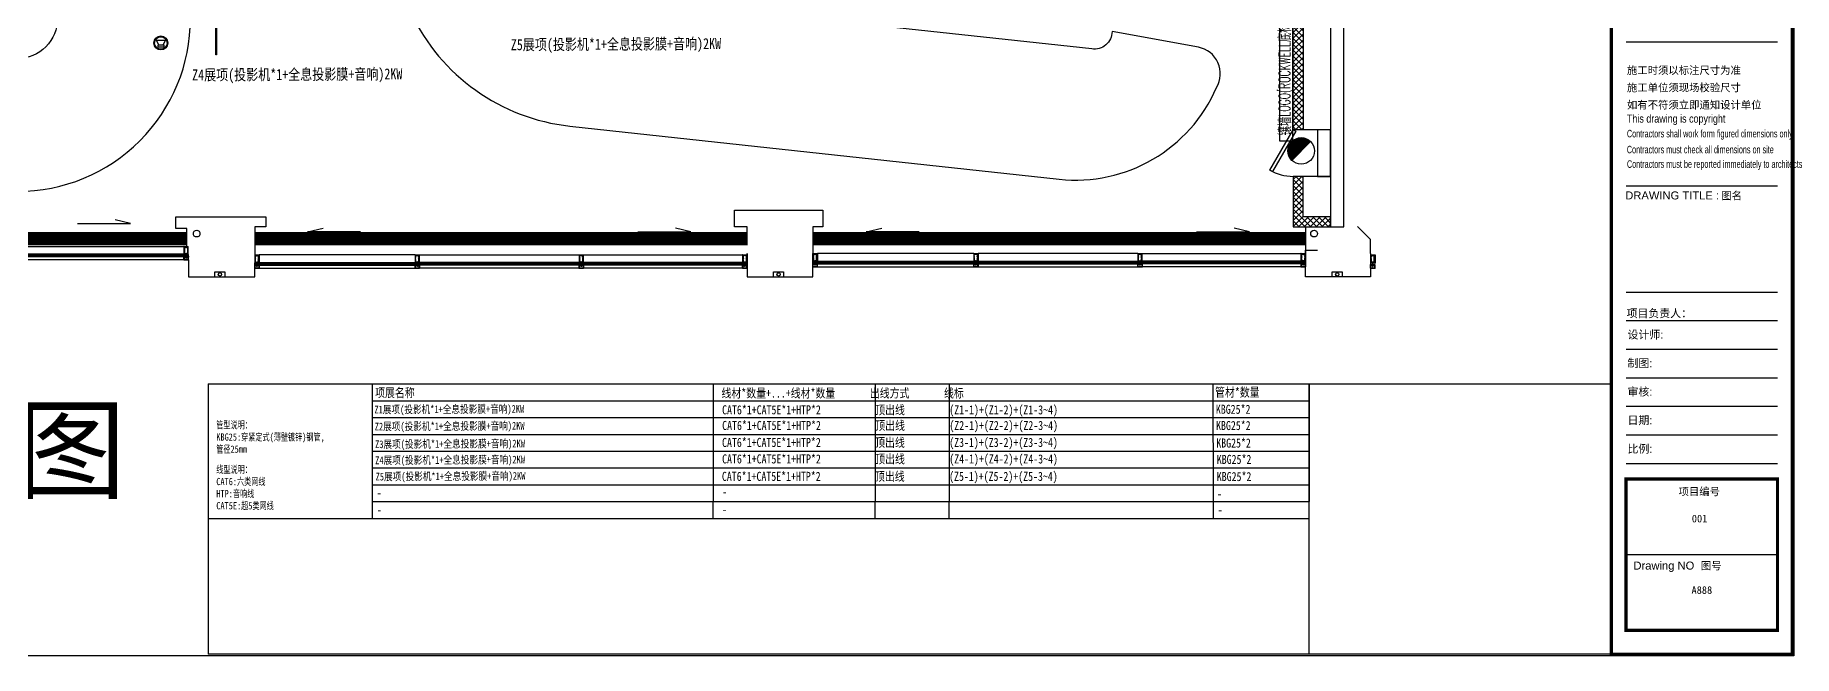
# Model space of a CAD drawing. Header units: millimetres. Extents: x 89805 to 1757503, y 48266 to 267832.
# Drawn here: x 874048 to 900490, y 117345 to 126673 of the extents above; entities that cross this region are included whole.
import ezdxf

# ---------------------------------------------------------------- set-up
doc = ezdxf.new("R2010")
doc.units = ezdxf.units.MM
doc.header["$LTSCALE"] = 1000
doc.linetypes.add('CONTINOUS', pattern=[0])
doc.linetypes.add('HIDDEN', pattern=[9.525, 6.35, -3.175])
for name, color, linetype in [('BZ', 1, 'Continuous'), ('G-新建隔墙', 4, 'Continuous'), ('G-装饰造型轮廓线', 3, 'Continuous'), ('GASK', 243, 'Continuous'), ('GLASS', 230, 'Continuous'), ('HATCH-OTHER', 161, 'Continuous'), ('PJ', 4, 'Continuous'), ('PUB_DIM', 3, 'Continuous'), ('PUB_TEXT', 7, 'Continuous'), ('SEAL', 95, 'Continuous'), ('SHEET', 2, 'Continuous'), ('TC', 4, 'Continuous'), ('WALL', 111, 'Continuous'), ('WALL-WIDE', 6, 'Continuous'), ('WINDOW', 2, 'Continuous'), ('WP_F_E', 6, 'Continuous'), ('WZ', 3, 'Continuous'), ('XC', 3, 'Continuous'), ('XX', 6, 'HIDDEN'), ('会议', 1, 'Continuous'), ('图框', 7, 'Continuous'), ('外挂石材', 31, 'Continuous'), ('多媒体弱电', 5, 'Continuous'), ('标注线', 8, 'Continuous'), ('雨水管', 3, 'Continuous')]:
    doc.layers.add(name, color=color, linetype=linetype)
doc.styles.add('_TCH_DIM', font='simplex_.ttf', dxfattribs={"bigfont": 'GBCBIG'})
doc.styles.add('HZ', font='bzxw.shx', dxfattribs={"width": 0.8, "bigfont": 'bzhz.shx'})
doc.styles.get("Standard").update_dxf_attribs({"font": 'txt', "bigfont": 'gbcbig.shx'})
doc.styles.add('WMF-Arial0', font='arial.ttf')
doc.styles.add('WMF-黑体0', font='simhei.ttf')
doc.styles.add('黑体', font='simhei.ttf', dxfattribs={"width": 0.7})
doc.linetypes.add('BATTING', pattern='A,0.0001,-0.1,[134,ltypeshp.shx,S=0.1,R=0,X=-0.1,Y=0],-0.2,[134,ltypeshp.shx,S=0.1,R=180,X=0.1,Y=0],-0.1', length=0.4001)
pattern_1 = [(45, (-555063.2, -151046.9), (-44.1941738, 44.1941738), []), (135, (-555063.2, -151046.9), (-44.1941738, -44.1941738), [])]

# ---------------------------------------------------------------- blocks, each defined once
blk = doc.blocks.new('dfghh')
at = {"layer": 'SHEET'}
for p, q in [((-36.41, 102.61), (-3.21, 102.61)), ((-36.41, 79.35), (-3.21, 79.35)), ((-36.41, 79.35), (-3.21, 79.35)), ((-36.41, 73.09), (-3.21, 73.09)), ((-36.41, 66.84), (-3.21, 66.84)), ((-36.41, 60.58), (-3.21, 60.58)), ((-36.41, 54.32), (-3.21, 54.32)), ((-36.41, 48.07), (-3.21, 48.07)), ((-36.41, 41.81), (-3.21, 41.81)), ((-36.41, 21.81), (-3.21, 21.81))]:
    blk.add_line(p, q, dxfattribs=at)
at = {"layer": 'SHEET', "const_width": 0.708}
blk.add_lwpolyline([(-3.21, 5.21), (-36.41, 5.21), (-36.41, 38.41), (-3.21, 38.41)], close=True, dxfattribs=at)
at = {"layer": 'WALL-WIDE', "color": 2, "ltscale": 150}
blk.add_line((-3.21, 134.06), (-36.41, 134.06), dxfattribs=at)
at = {"layer": 'WALL-WIDE', "color": 4}
blk.add_lwpolyline([(-579.5, 402.72), (0.35, 402.72), (0.35, -0.35), (-579.5, -0.35)], close=True, dxfattribs=at)
at = {"layer": '图框', "const_width": 0.708}
blk.add_lwpolyline([(0, 0), (-39.62, 0), (-39.62, 402.36), (0, 402.36)], close=True, dxfattribs=at)
at = {"color": 2, "lineweight": 0}
for s, height, style, p in [('施工时须以标注尺寸为准', 1.6644, 'WMF-黑体0', (-36.21, 127.09)), ('施工单位须现场校验尺寸', 1.6644, 'WMF-黑体0', (-36.21, 123.3)), ('如有不符须立即通知设计单位', 1.6644, 'WMF-黑体0', (-36.21, 119.51)), ('DRAWING TITLE :', 1.7535, 'WMF-Arial0', (-36.58, 99.63)), ('图名', 1.664, 'WMF-黑体0', (-15.53, 99.63)), ('项目负责人：', 1.754, 'WMF-Arial0', (-36.3, 73.8)), ('设计师:', 1.754, 'WMF-Arial0', (-36.09, 69.13)), ('制图:', 1.754, 'WMF-Arial0', (-36.09, 62.88)), ('审核:', 1.754, 'WMF-Arial0', (-36.09, 56.62)), ('日期:', 1.754, 'WMF-Arial0', (-36.09, 50.37)), ('比例:', 1.754, 'WMF-Arial0', (-36.09, 44.11)), ('项目编号', 1.664, 'WMF-黑体0', (-24.9, 34.8)), ('001', 1.664, 'WMF-黑体0', (-21.99, 28.88)), ('Drawing NO    ', 1.7535, 'WMF-Arial0', (-34.79, 18.54)), ('图号', 1.664, 'WMF-黑体0', (-20.01, 18.54)), ('A888', 1.664, 'WMF-黑体0', (-22.06, 13.23))]:
    blk.add_text(s, height=height, dxfattribs=dict(at, style=style)).set_placement(p)
at = {"color": 1, "lineweight": 0, "style": 'WMF-Arial0', "width": 0.8}
blk.add_text('This drawing is copyright', height=1.7535, dxfattribs=at).set_placement((-36.21, 116.46))
at = {"color": 2, "lineweight": 0, "style": 'WMF-Arial0', "width": 0.6}
for s, p in [('Contractors shall work form figured dimensions only', (-36.21, 113.22)), ('Contractors must check all dimensions on site', (-36.23, 109.74)), ('Contractors must be reported immediately to architects', (-36.21, 106.55))]:
    blk.add_text(s, height=1.6502, dxfattribs=at).set_placement(p)
blk = doc.blocks.new('$QC001_1')
blk.add_line((-134, 584), (149, 302))
at = {"const_width": 200}
blk.add_lwpolyline([(78, 372, 1), (-64, 514, -2.871181)], format="xyb", dxfattribs=at)
blk.add_lwpolyline([(325, 0), (325, 200), (-375, 200), (-375, 0)], close=True)
blk.add_circle((7, 443), 200)
at = {"style": 'HZ', "flags": 1}
for tag in ['UNIT', 'WHAT', 'SPEC']:
    blk.add_attdef(tag, (0, 0), '', height=0.001, dxfattribs=at)
blk = doc.blocks.new('xjt')
at = {"layer": 'TC'}
h = blk.add_hatch(dxfattribs=at)
h.set_pattern_fill('ANSI37', color=256, scale=0.3, angle=90, style=0)
h.set_pattern_definition([(135, (-101501.351, 55215.8413), (0.67351921, 0.67351921), []), (45, (-101501.351, 55215.8413), (0.67351921, -0.67351921), [])])
edge = h.paths.add_edge_path(flags=16)
edge.add_arc((-101514, 45460), 1.08, 90, 270)
edge.add_line((-101514, 45459), (-101513, 45459))
edge.add_arc((-101513, 45460), 1.08, 270, 450)
edge.add_line((-101513, 45461), (-101514, 45461))
edge = h.paths.add_edge_path(flags=16)
edge.add_arc((-101511, 45462), 0.541, 90, 180, ccw=False)
edge.add_line((-101511, 45462), (-101510, 45462))
edge.add_arc((-101510, 45462), 0.541, 0, 90, ccw=False)
edge.add_line((-101509, 45462), (-101509, 45459))
edge.add_arc((-101510, 45459), 0.541, -90, 0, ccw=False)
edge.add_line((-101510, 45458), (-101511, 45458))
edge.add_arc((-101511, 45459), 0.541, -180, -90, ccw=False)
edge.add_line((-101512, 45459), (-101512, 45462))
edge = h.paths.add_edge_path()
edge.add_arc((-101507, 45455), 0.324, -112.667, 25.355, ccw=False)
edge.add_line((-101507, 45455), (-101509, 45456))
edge.add_arc((-101509, 45455), 1.12, 57.947, 89.8457)
edge.add_line((-101509, 45456), (-101513, 45456))
edge.add_line((-101513, 45456), (-101513, 45458))
edge.add_arc((-101513, 45458), 0.216, -0.0114, 90.0246)
edge.add_line((-101513, 45458), (-101514, 45458))
edge.add_arc((-101514, 45458), 0.216, 89.9994, 180.0015)
edge.add_line((-101514, 45458), (-101514, 45457))
edge.add_arc((-101514, 45457), 0.176, -153.432, 74.1225, ccw=False)
edge.add_line((-101514, 45457), (-101516, 45459))
edge.add_arc((-101514, 45460), 2.16, 139.1688, 220.8359, ccw=False)
edge.add_line((-101516, 45461), (-101514, 45463))
edge.add_arc((-101514, 45463), 0.176, -74.0901, 153.447, ccw=False)
edge.add_line((-101514, 45463), (-101514, 45462))
edge.add_arc((-101514, 45462), 0.216, 179.9901, 270.024)
edge.add_line((-101514, 45462), (-101513, 45462))
edge.add_arc((-101513, 45462), 0.216, 269.9994, 360.0015)
edge.add_line((-101513, 45462), (-101513, 45465))
edge.add_line((-101513, 45465), (-101510, 45465))
edge.add_arc((-101510, 45467), 2.72, -87.266, -57.1439)
edge.add_line((-101509, 45465), (-101507, 45466))
edge.add_arc((-101507, 45466), 0.378, -35, 137, ccw=False)
edge.add_line((-101507, 45465), (-101507, 45464))
edge.add_arc((-101505, 45460), 5.22, 123.2426, 134.4629)
edge.add_line((-101508, 45464), (-101508, 45463))
edge.add_arc((-101507, 45465), 3.06, 243.9365, 266.7208)
edge.add_line((-101507, 45462), (-101507, 45462))
edge.add_arc((-101507, 45462), 0.324, -58.4296, 71.0549, ccw=False)
edge.add_line((-101507, 45462), (-101508, 45461))
edge.add_arc((-101508, 45461), 0.324, 121.5701, 238.4294)
edge.add_line((-101508, 45461), (-101507, 45460))
edge.add_arc((-101507, 45460), 0.324, -58.4294, 58.4298, ccw=False)
edge.add_line((-101507, 45460), (-101508, 45459))
edge.add_arc((-101508, 45459), 0.324, 121.5703, 238.4294)
edge.add_line((-101508, 45459), (-101507, 45458))
edge.add_arc((-101507, 45458), 0.324, -58.4294, 58.4298, ccw=False)
edge.add_line((-101507, 45458), (-101508, 45457))
edge.add_arc((-101508, 45457), 0.324, 121.5656, 201.6411)
edge.add_line((-101508, 45457), (-101507, 45455))
at = {"layer": 'GASK'}
for points in [[(-101507, 45455, -0.687422), (-101507, 45455), (-101509, 45456, 0.14009), (-101509, 45456), (-101513, 45456), (-101513, 45458, 0.414398), (-101513, 45458), (-101514, 45458, 0.414224), (-101514, 45458), (-101514, 45457, -1.533331), (-101515, 45457), (-101516, 45459, -0.37223), (-101516, 45461), (-101515, 45463, -1.533076), (-101514, 45463), (-101514, 45462, 0.414387), (-101514, 45462), (-101513, 45462, 0.414224), (-101513, 45462), (-101513, 45465), (-101510, 45465, 0.132195), (-101509, 45465), (-101507, 45466, -0.932515), (-101507, 45465), (-101507, 45464, 0.048997), (-101508, 45464), (-101508, 45463, 0.099744), (-101507, 45462), (-101507, 45462, -0.633913), (-101507, 45462), (-101508, 45461, 0.559221), (-101508, 45461), (-101507, 45460, -0.55922), (-101507, 45460), (-101508, 45459, 0.55922), (-101508, 45459), (-101507, 45458, -0.55922), (-101507, 45458), (-101508, 45457, 0.364343), (-101508, 45457)], [(-101514, 45461, 1), (-101514, 45459), (-101513, 45459, 1), (-101513, 45461)], [(-101512, 45462, -0.414214), (-101511, 45462), (-101510, 45462, -0.414214), (-101509, 45462), (-101509, 45459, -0.414214), (-101510, 45458), (-101511, 45458, -0.414214), (-101512, 45459)]]:
    blk.add_lwpolyline(points, format="xyb", close=True, dxfattribs=at)
blk = doc.blocks.new('ewgfg')
at = {"layer": 'SEAL'}
h = blk.add_hatch(dxfattribs=at)
h.set_pattern_fill('ANSI31', color=256, scale=0.4, style=0)
h.set_pattern_definition([(45, (-4249.88207, 19747.53816), (-0.35355339, 0.35355339), [])])
edge = h.paths.add_edge_path()
edge.add_arc((1977, 2078), 7.76, 344.1575, 391.9326)
edge.add_line((1983, 2082), (1986, 2082))
edge.add_arc((1986, 2081), 0.378, 151.3361, 227)
edge.add_line((1986, 2081), (1987, 2080))
edge.add_arc((1985, 2079), 2.72, 2.734, 32.8561, ccw=False)
edge.add_line((1987, 2079), (1987, 2076))
edge.add_line((1987, 2076), (1986, 2076))
edge.add_arc((1986, 2075), 0.5, 90, 200)
edge.add_line((1985, 2075), (1985, 2075))
edge.add_line((1985, 2075), (1985, 2075))
edge.add_line((1985, 2075), (1985, 2075))
edge.add_arc((1985, 2075), 0.5, 19.5621, 146.1659)
at = {"layer": 'TC'}
h = blk.add_hatch(dxfattribs=at)
h.set_pattern_fill('AR-SAND', color=256, scale=0.4, style=0)
h.set_pattern_definition([(37.5, (1983.476, 2074.86), (-0.64, 19.577), [0, -15.443, 0, -17.272, 0, -16.51]), (7.5, (1983.476, 2074.86), (17.98, 28.673), [0, -8.331, 0, -13.919, 0, -5.334]), (327.5, (1970.979, 2074.86), (31.64, 0.057), [0, -5.08, 0, -18.288, 0, -23.876]), (317.5, (1970.98, 2074.86), (30.542, 8.917), [0, -2.54, 0, -11.989, 0, -13.716])])
h.paths.add_polyline_path([(1983, 2082), (1989, 2082), (1989, 2075), (1983, 2075)])
at = {"layer": 'SEAL'}
blk.add_arc((1977, 2078), 7.76, 342.0085, 31.9326, dxfattribs=at)
at = {"layer": '标注线', "rotation": 90}
blk.add_blockref('xjt', (47452, 103589), dxfattribs=at)
blk = doc.blocks.new('M8T')
at = {"layer": 'PJ'}
blk.add_line((0, -5), (0, 0), dxfattribs=at)
blk.add_lwpolyline([(-5, 0), (-5, 0), (5, 0), (5, 0)], dxfattribs=at)
blk.add_lwpolyline([(-7, 0), (7, 0), (7, -5), (6, -5), (-6, -5), (-7, -5)], close=True, dxfattribs=at)
blk.add_lwpolyline([(-7, -5, 0.154701), (0, -5, 1.166596), (0, -5, 0.154701), (7, -5)], format="xyb", dxfattribs=at)
blk = doc.blocks.new('A$C0DF30340')
at = {"layer": 'GASK'}
h = blk.add_hatch(dxfattribs=at)
h.set_pattern_fill('ANSI37', color=256, scale=10, angle=-90, style=0)
h.set_pattern_definition([(315, (-6739.0329, 24457.4036), (0.883883476, 0.883883476), []), (45, (-6739.0329, 24457.4036), (-0.883883476, 0.883883476), [])])
h.paths.add_polyline_path([(9, -13), (9, -15), (-8, -15), (-8, -13)])
at = {"lineweight": 35}
for points in [[(30, -16, -0.339454), (30, -15), (31, -14), (32, -14), (32, -58), (-33, -58), (-33, -14), (-31, -14), (-30, -15, -0.339454), (-30, -16), (-31, -17), (-31, -21), (-28, -21), (-28, -22), (-31, -22), (-31, -56), (31, -56), (31, -22), (28, -22), (28, -21), (31, -21), (31, -17)], [(30, -17, 0.339454), (30, -16), (29, -16), (30, -14, 0.57735), (30, -13), (27, -13, 0.414214), (26, -14), (26, -14, 0.414214), (27, -15), (28, -15, -0.414214), (28, -15), (28, -16, -0.414214), (28, -17), (22, -17, -0.414214), (22, -16), (22, -15, -0.414214), (22, -15), (23, -15, 0.414214), (23, -14), (23, -14, 0.414214), (23, -13), (21, -13, 0.414214), (20, -14), (20, -17), (13, -17), (10, -15), (9, -13), (9, -13), (9, -15), (0, -15), (-8, -15), (-8, -13), (-9, -13), (-10, -15), (-13, -17), (-20, -17), (-20, -14, 0.414214), (-21, -13), (-23, -13, 0.414214), (-23, -14), (-23, -14, 0.414214), (-23, -15), (-22, -15, -0.414214), (-22, -15), (-22, -16, -0.414214), (-22, -17), (-28, -17, -0.414214), (-28, -16), (-28, -15, -0.414214), (-28, -15), (-27, -15, 0.414214), (-26, -14), (-26, -14, 0.414214), (-27, -13), (-30, -13, 0.57735), (-30, -14), (-29, -16), (-30, -16, 0.339454), (-30, -17), (-29, -20), (-28, -20), (-28, -19), (-8, -19), (-8, -18), (-1, -18, 0.198912), (0, -18), (0, -18, -0.414214), (0, -18), (0, -18, 0.198912), (1, -18), (9, -18), (9, -19), (28, -19), (28, -20), (29, -20)]]:
    blk.add_lwpolyline(points, format="xyb", close=True, dxfattribs=at)
at = {"layer": 'GASK'}
blk.add_lwpolyline([(9, -13), (9, -15), (-8, -15), (-8, -13)], close=True, dxfattribs=at)
at = {"layer": 'PJ'}
for p, q in [((-5, -20), (-6, -20)), ((-6, -20), (-6, -25)), ((-5, -25), (-6, -25)), ((5, -20), (-5, -20)), ((5, -25), (-5, -25)), ((-3, -13), (-3, -10)), ((-3, -20), (-3, -25)), ((-3, -30), (-3, -25)), ((-3, -29), (3, -29)), ((-2, -13), (-2, -10)), ((-1, -18), (0, -20)), ((0, -18), (1, -20)), ((2, -13), (2, -10)), ((2, -30), (2, -25)), ((3, -13), (3, -10)), ((3, -20), (3, -25)), ((5, -20), (6, -20)), ((5, -25), (6, -25)), ((6, -20), (6, -25))]:
    blk.add_line(p, q, dxfattribs=at)
at = {"layer": 'PJ', "color": 1}
blk.add_lwpolyline([(-7, -19), (-6, -18), (0, -18), (6, -18), (8, -20)], dxfattribs=at)
at = {"layer": 'PJ'}
blk.add_lwpolyline([(-5, -20), (5, -20), (5, -18), (-5, -18)], close=True, dxfattribs=at)
blk.add_lwpolyline([(3, -25), (3, -29), (2, -30), (-3, -30), (-3, -29), (-3, -25)], dxfattribs=at)
for centre, start, end in [((-6, -29), 72.412, 85.6435), ((-6, -15), 274.3565, 287.588), ((0, -29), 72.412, 107.588), ((0, -15), 252.412, 287.588), ((6, -29), 94.3565, 107.588), ((6, -15), 252.412, 265.6435)]:
    blk.add_arc(centre, 9.55, start, end, dxfattribs=at)
at = {"layer": 'PJ', "xscale": 0.75, "yscale": 0.75, "zscale": 0.75, "rotation": 180}
blk.add_blockref('M8T', (0, -10), dxfattribs=at)
at = {"layer": 'WZ'}
blk.add_blockref('ewgfg', (-2017, -2089), dxfattribs=at)
at = {"layer": 'WZ', "xscale": -1}
blk.add_blockref('ewgfg', (2017, -2089), dxfattribs=at)
blk = doc.blocks.new('136EM1283T+20')
at = {"lineweight": 15, "ltscale": 2}
h = blk.add_hatch(dxfattribs=at)
h.set_pattern_fill('ANSI37', color=1, scale=0.45, style=0)
h.set_pattern_definition([(45, (-7.1094, 124.7), (-1.01028, 1.01028), []), (135, (-7.1094, 124.7), (-1.01028, -1.01028), [])])
edge = h.paths.add_edge_path()
edge.add_line((-4, 135), (-4, 136))
edge.add_arc((-3, 136), 1.2, 150, 180, ccw=False)
edge.add_line((-4, 137), (-4, 138))
edge.add_line((-4, 138), (-3, 139))
edge.add_arc((-3, 139), 0.21, 330, 360)
edge.add_line((-3, 139), (-3, 139))
edge.add_arc((-3, 139), 0.4, 360, 450)
edge.add_line((-3, 139), (-7, 139))
edge.add_arc((-7, 139), 0.4, 90, 180)
edge.add_line((-7, 139), (-7, 139))
edge.add_arc((-7, 139), 0.21, 180, 210)
edge.add_line((-7, 139), (-7, 138))
edge.add_line((-7, 138), (-6, 137))
edge.add_arc((-7, 136), 1.2, 0, 30, ccw=False)
edge.add_line((-6, 136), (-6, 135))
edge.add_line((-6, 135), (-6, 128))
edge.add_arc((-7, 128), 1.2, 330, 360, ccw=False)
edge.add_line((-6, 127), (-7, 127))
edge.add_line((-7, 127), (-7, 126))
edge.add_arc((-7, 125), 0.21, 150, 180)
edge.add_line((-7, 125), (-7, 125))
edge.add_arc((-7, 125), 0.4, 180, 270)
edge.add_line((-7, 125), (-3, 125))
edge.add_arc((-3, 125), 0.4, 270, 360)
edge.add_line((-3, 125), (-3, 125))
edge.add_arc((-3, 125), 0.21, 0, 30)
edge.add_line((-3, 126), (-4, 127))
edge.add_line((-4, 127), (-4, 127))
edge.add_arc((-3, 128), 1.2, 180, 210, ccw=False)
edge.add_line((-4, 128), (-4, 135))
h = blk.add_hatch(dxfattribs=at)
h.set_pattern_fill('ANSI37', color=1, scale=0.45, style=0)
h.set_pattern_definition([(45, (2.9093, 124.7), (-1.01028, 1.01028), []), (135, (2.9093, 124.7), (-1.01028, -1.01028), [])])
edge = h.paths.add_edge_path()
edge.add_line((4, 135), (4, 136))
edge.add_arc((3, 136), 1.2, 360, 390)
edge.add_line((4, 137), (4, 138))
edge.add_line((4, 138), (3, 139))
edge.add_arc((3, 139), 0.21, 180, 210, ccw=False)
edge.add_line((3, 139), (3, 139))
edge.add_arc((3, 139), 0.4, 90, 180, ccw=False)
edge.add_line((3, 139), (7, 139))
edge.add_arc((7, 139), 0.4, 0, 90, ccw=False)
edge.add_line((7, 139), (7, 139))
edge.add_arc((7, 139), 0.21, -30, 0, ccw=False)
edge.add_line((7, 139), (6, 138))
edge.add_line((6, 138), (6, 137))
edge.add_arc((7, 136), 1.2, 150, 180)
edge.add_line((6, 136), (6, 135))
edge.add_line((6, 135), (6, 128))
edge.add_arc((7, 128), 1.2, 180, 210)
edge.add_line((6, 127), (6, 127))
edge.add_line((6, 127), (7, 126))
edge.add_arc((7, 125), 0.21, 0, 30, ccw=False)
edge.add_line((7, 125), (7, 125))
edge.add_arc((7, 125), 0.4, 270, 360, ccw=False)
edge.add_line((7, 125), (3, 125))
edge.add_arc((3, 125), 0.4, 180, 270, ccw=False)
edge.add_line((3, 125), (3, 125))
edge.add_arc((3, 125), 0.21, 150, 180, ccw=False)
edge.add_line((3, 126), (4, 127))
edge.add_line((4, 127), (4, 127))
edge.add_arc((3, 128), 1.2, 330, 360)
edge.add_line((4, 128), (4, 135))
at = {"color": 1, "lineweight": 15, "ltscale": 2}
for points in [[(-4, 135), (-4, 136, -0.131652), (-4, 137), (-4, 138), (-3, 139, 0.131652), (-3, 139), (-3, 139, 0.414214), (-3, 139), (-7, 139, 0.414214), (-7, 139), (-7, 139, 0.131652), (-7, 139), (-7, 138), (-6, 137, -0.131652), (-6, 136), (-6, 135), (-6, 128, -0.131652), (-6, 127), (-7, 127), (-7, 126, 0.131652), (-7, 125), (-7, 125, 0.414214), (-7, 125), (-3, 125, 0.414214), (-3, 125), (-3, 125, 0.131652), (-3, 126), (-4, 127), (-4, 127, -0.131652), (-4, 128)], [(4, 135), (4, 136, 0.131652), (4, 137), (4, 138), (3, 139, -0.131652), (3, 139), (3, 139, -0.414214), (3, 139), (7, 139, -0.414214), (7, 139), (7, 139, -0.131652), (7, 139), (6, 138), (6, 137, 0.131652), (6, 136), (6, 135), (6, 128, 0.131652), (6, 127), (6, 127), (7, 126, -0.131652), (7, 125), (7, 125, -0.414214), (7, 125), (3, 125, -0.414214), (3, 125), (3, 125, -0.131652), (3, 126), (4, 127), (4, 127, 0.131652), (4, 128)]]:
    blk.add_lwpolyline(points, format="xyb", close=True, dxfattribs=at)
at = {"layer": 'XC', "lineweight": 15}
for points in [[(30, 119), (29, 119, -0.414214), (29, 119, -0.414214), (30, 120), (32, 120, -0.414214), (32, 120), (32, 0), (-32, 0), (-32, 120, -0.414214), (-32, 120), (-30, 120, -0.414214), (-29, 119, -0.414214), (-29, 119), (-30, 119, 0.414214), (-30, 119), (-30, 116, 0.414213), (-30, 116), (-25, 116, 0.414214), (-24, 116), (-24, 119, 0.414214), (-25, 119), (-26, 119, -0.414214), (-26, 119, -0.413525), (-25, 120), (-20, 120, -0.414214), (-20, 120), (-20, 119, -0.414214), (-20, 118), (-22, 118, 0.414214), (-22, 118), (-22, 116, 0.414214), (-22, 116), (-9, 116, 0.414214), (-9, 116), (-9, 126, 0.414214), (-9, 126), (-9, 126), (-10, 128, -0.537319), (-10, 128), (-7, 128, -0.176327), (-7, 128), (-7, 128, -0.57735), (-7, 127), (-7, 127, 0.267949), (-7, 127), (-8, 125), (-8, 125, 0.598837), (-7, 125, -0.236068), (-7, 125), (-3, 125, 0.414214), (-3, 125), (-3, 125), (-4, 127, -0.585007), (-4, 127), (-2, 127, -0.261824), (-1, 127), (0, 125, 0.562186), (0, 125), (1, 127, -0.261824), (2, 127), (4, 127, -0.585007), (4, 127), (3, 125), (3, 125, 0.414214), (3, 125), (7, 125, -0.236068), (7, 125, 0.598837), (8, 125), (8, 125), (7, 127, 0.267949), (7, 127), (7, 127, -0.57735), (7, 128), (7, 128, -0.176327), (7, 128), (10, 128, -0.537319), (10, 128), (9, 126), (9, 126, 0.414214), (9, 126), (9, 116, 0.414214), (9, 116), (22, 116, 0.414214), (22, 116), (22, 118, 0.414214), (22, 118), (20, 118, -0.414214), (20, 119), (20, 120, -0.414214), (20, 120), (25, 120, -0.413525), (26, 119, -0.414214), (26, 119), (25, 119, 0.414214), (24, 119), (24, 116, 0.414214), (25, 116), (30, 116, 0.414213), (31, 116), (31, 119, 0.414214)], [(-29, 113), (-7, 113, 0.414214), (-7, 114), (-7, 122, -0.414214), (-6, 122), (6, 122, -0.414214), (6, 122), (6, 114, 0.414214), (7, 113), (29, 113, -0.414214), (30, 112), (30, 5, -0.414214), (29, 4), (-29, 4, -0.414214), (-30, 5), (-30, 112, -0.414214)]]:
    blk.add_lwpolyline(points, format="xyb", close=True, dxfattribs=at)
at = {"layer": 'XC', "lineweight": 15, "ltscale": 2}
blk.add_lwpolyline([(5, 152, -0.414214), (5, 152), (5, 147, -0.414214), (5, 146), (3, 146, 0.414214), (3, 146), (3, 143, -0.414214), (3, 142), (-3, 142, -0.414214), (-3, 143), (-3, 146, 0.414214), (-3, 146), (-5, 146, -0.414214), (-5, 147), (-5, 152, -0.414214), (-5, 152), (-3, 152, 0.414214), (-3, 153), (-3, 155, 0.414214), (-4, 156), (-9, 156, 0.414215), (-9, 155), (-9, 138, -0.414214), (-9, 138), (-9, 138), (-10, 136, 0.537319), (-10, 136), (-7, 136, 0.176327), (-7, 136), (-7, 137, 0.57735), (-7, 137), (-7, 137, -0.267949), (-7, 137), (-8, 139), (-8, 139, -0.598837), (-7, 140, 0.236068), (-7, 139), (-3, 139, -0.414214), (-3, 139), (-3, 139), (-4, 137, 0.585007), (-4, 137), (-2, 137, 0.261824), (-1, 137), (0, 139, -0.562186), (0, 139), (1, 137, 0.261824), (2, 137), (4, 137, 0.585007), (4, 137), (3, 139), (3, 139, -0.414214), (3, 139), (7, 139, 0.236068), (7, 140, -0.598837), (8, 139), (8, 139), (7, 137, -0.267949), (7, 137), (7, 137, 0.57735), (7, 137), (7, 136, 0.176327), (7, 136), (10, 136, 0.537319), (10, 136), (9, 138), (9, 138, -0.414214), (9, 138), (9, 155, 0.414214), (8, 156), (4, 156, 0.414214), (3, 155), (3, 153, 0.414214), (3, 152)], format="xyb", close=True, dxfattribs=at)
blk = doc.blocks.new('C7535')
at = {"layer": 'TC'}
h = blk.add_hatch(dxfattribs=at)
h.set_pattern_fill('ANSI32', color=256, scale=20, style=0, double=1)
h.set_pattern_definition([(45, (1954709.771, -2234591.641), (-5.303300859, 5.303300859), []), (45, (1954713.3065, -2234591.641), (-5.303300859, 5.303300859), [])])
h.paths.add_polyline_path([(1457590, 274336), (1457552, 274336), (1457552, 274424), (1457590, 274424)], flags=16)
h.paths.add_polyline_path([(1457546, 274330), (1457596, 274330), (1457596, 274430), (1457546, 274430)])
h = blk.add_hatch(dxfattribs=at)
h.set_pattern_fill('ANSI32', color=256, scale=20, style=0, double=1)
h.set_pattern_definition([(135, (962883.617, -2234591.641), (5.303300859, 5.303300859), []), (135, (962880.081, -2234591.641), (5.303300859, 5.303300859), [])])
h.paths.add_polyline_path([(1460003, 274336), (1460041, 274336), (1460041, 274424), (1460003, 274424)], flags=16)
h.paths.add_polyline_path([(1460047, 274330), (1459997, 274330), (1459997, 274430), (1460047, 274430)])
h = blk.add_hatch(dxfattribs=at)
h.set_pattern_fill('ANSI32', color=256, scale=20, style=0, double=1)
h.set_pattern_definition([(135, (965366.952, -2234591.641), (5.303300859, 5.303300859), []), (135, (965363.4165, -2234591.641), (5.303300859, 5.303300859), [])])
h.paths.add_polyline_path([(1462486, 274336), (1462524, 274336), (1462524, 274424), (1462486, 274424)], flags=16)
h.paths.add_polyline_path([(1462530, 274330), (1462480, 274330), (1462480, 274430), (1462530, 274430)])
h = blk.add_hatch(dxfattribs=at)
h.set_pattern_fill('ANSI32', color=256, scale=20, style=0, double=1)
h.set_pattern_definition([(135, (967792.8, -2234591.641), (5.303300859, 5.303300859), []), (135, (967789.264, -2234591.641), (5.303300859, 5.303300859), [])])
h.paths.add_polyline_path([(1464912, 274336), (1464950, 274336), (1464950, 274424), (1464912, 274424)], flags=16)
h.paths.add_polyline_path([(1464956, 274330), (1464906, 274330), (1464906, 274430), (1464956, 274430)])
at = {"layer": 'GASK', "color": 1, "elevation": -301}
blk.add_lwpolyline([(1457606, 274318), (1457604, 274318), (1457604, 274438), (1457606, 274438)], close=True, dxfattribs=at)
at = {"layer": 'GASK', "color": 1}
blk.add_lwpolyline([(1464897, 274318), (1464899, 274318), (1464899, 274438), (1464897, 274438)], close=True, dxfattribs=at)
at = {"layer": 'GLASS'}
for points in [[(1457589, 274306), (1460006, 274306), (1460007, 274307), (1460007, 274311), (1460006, 274312), (1457589, 274312), (1457588, 274311), (1457588, 274307)], [(1457589, 274288), (1460006, 274288), (1460007, 274289), (1460007, 274293), (1460006, 274294), (1457589, 274294), (1457588, 274293), (1457588, 274289)], [(1462489, 274306), (1460040, 274306), (1460039, 274307), (1460039, 274311), (1460040, 274312), (1462489, 274312), (1462490, 274311), (1462490, 274307)], [(1462489, 274288), (1460040, 274288), (1460039, 274289), (1460039, 274293), (1460040, 274294), (1462489, 274294), (1462490, 274293), (1462490, 274289)], [(1464913, 274306), (1462523, 274306), (1462522, 274307), (1462522, 274311), (1462523, 274312), (1464913, 274312), (1464914, 274311), (1464914, 274307)], [(1464913, 274288), (1462523, 274288), (1462522, 274289), (1462522, 274293), (1462523, 274294), (1464913, 274294), (1464914, 274293), (1464914, 274289)]]:
    blk.add_lwpolyline(points, close=True, dxfattribs=at)
at = {"layer": 'PUB_DIM', "elevation": -301}
for points in [[(1457539, 274318), (1457554, 274318), (1457554, 274288), (1457539, 274288)], [(1457540, 274316), (1457553, 274316), (1457553, 274289), (1457540, 274289)]]:
    blk.add_lwpolyline(points, close=True, dxfattribs=at)
at = {"layer": 'PUB_DIM'}
for points in [[(1464964, 274318), (1464949, 274318), (1464949, 274288), (1464964, 274288)], [(1464963, 274316), (1464950, 274316), (1464950, 274289), (1464963, 274289)]]:
    blk.add_lwpolyline(points, close=True, dxfattribs=at)
at = {"layer": 'XC', "color": 2}
for points in [[(1457603, 274282), (1459992, 274282)], [(1462475, 274282), (1460054, 274282)], [(1464899, 274282), (1462538, 274282)]]:
    blk.add_lwpolyline(points, dxfattribs=at)
at = {"layer": 'XC'}
for points in [[(1457604, 274237), (1459992, 274237)], [(1459992, 274438), (1457606, 274438), (1457606, 274318), (1459992, 274318)], [(1460055, 274438), (1462473, 274438), (1462473, 274318), (1460054, 274318)], [(1462475, 274237), (1460055, 274237)], [(1462538, 274438), (1464897, 274438), (1464897, 274318), (1462537, 274318)], [(1464899, 274237), (1462538, 274237)]]:
    blk.add_lwpolyline(points, dxfattribs=at)
at = {"layer": 'XX', "linetype": 'CONTINOUS', "ltscale": 3}
for p, q in [((1457606, 274324, -301), (1459992, 274324)), ((1457606, 274322, -301), (1459992, 274322)), ((1457606, 274319, -301), (1459992, 274319)), ((1462473, 274324), (1460055, 274324)), ((1462473, 274322), (1460055, 274322)), ((1462473, 274319), (1460055, 274319)), ((1464897, 274324), (1462538, 274324)), ((1464897, 274322), (1462538, 274322)), ((1464897, 274319), (1462538, 274319))]:
    blk.add_line(p, q, dxfattribs=at)
at = {"layer": 'BZ', "rotation": 180}
blk.add_blockref('136EM1283T+20', (1457571, 274438, -301), dxfattribs=at)
at = {"layer": 'BZ', "extrusion": (0, 0, -1), "zscale": -1, "rotation": 180}
for p in [(-1460022, 274438), (-1462505, 274438), (-1464931, 274438)]:
    blk.add_blockref('136EM1283T+20', p, dxfattribs=at)
at = {"layer": 'XC', "extrusion": (0, 0, -1), "zscale": -1}
blk.add_blockref('A$C0DF30340', (-1457571, 274295, 301), dxfattribs=at)
at = {"layer": 'XC'}
for p in [(1460022, 274295), (1462505, 274295), (1464931, 274295)]:
    blk.add_blockref('A$C0DF30340', p, dxfattribs=at)
at = {"layer": '标注线', "extrusion": (0, 0, -1), "zscale": -1, "rotation": 270}
for p in [(-1505488, 172805), (-1507955, 172805), (-1510389, 172805)]:
    blk.add_blockref('xjt', p, dxfattribs=at)
at = {"layer": '标注线', "rotation": 270}
for p in [(1414623, 172805), (1417090, 172805)]:
    blk.add_blockref('xjt', p, dxfattribs=at)
blk = doc.blocks.new('喇叭')
at = {"layer": '会议', "color": 5}
for p, q in [((-132, 77), (131, 84)), ((-132, 77), (-53, -67)), ((131, 84), (58, -64))]:
    blk.add_line(p, q, dxfattribs=at)
blk.add_lwpolyline([(95, -106), (94, -63), (-89, -68), (-88, -111)], close=True, dxfattribs=at)
for radius in [197, 177]:
    blk.add_circle((0, 0), radius, dxfattribs=at)

msp = doc.modelspace()

# ---------------------------------------------------------------- hatches: boundary and pattern name
at = {"layer": 'G-新建隔墙', "ltscale": 0.7}
h = msp.add_hatch(dxfattribs=at)
h.set_pattern_fill('ANSI37', color=4, scale=500, style=0)
h.set_pattern_definition(pattern_1)
h.paths.add_polyline_path([(892961, 131430), (893111, 131430), (893111, 125251), (892961, 125251)])
h = msp.add_hatch(dxfattribs=at)
h.set_pattern_fill('ANSI37', color=4, scale=500, style=0)
h.set_pattern_definition(pattern_1)
edge = h.paths.add_edge_path()
edge.add_line((893111, 124551), (892961, 124551))
edge.add_line((892961, 124551), (892961, 123791))
edge.add_line((892961, 123791), (893526, 123791))
edge.add_line((893526, 123791), (893526, 123941))
edge.add_line((893526, 123941), (893111, 123941))
edge.add_line((893111, 123941), (893111, 124551))
edge.add_line((893111, 124551), (892961, 124551))
at = {"layer": 'TC'}
h = msp.add_hatch(dxfattribs=at)
h.set_pattern_fill('ANSI32', color=256, scale=20, style=0, double=1)
h.set_pattern_definition([(45, (1374521.603, -2385658.544), (-5.303300859, 5.303300859), []), (45, (1374525.138, -2385658.544), (-5.303300859, 5.303300859), [])])
h.paths.add_polyline_path([(877402, 123269), (877364, 123269), (877364, 123357), (877402, 123357)], flags=16)
h.paths.add_polyline_path([(877358, 123263), (877408, 123263), (877408, 123363), (877358, 123363)])
h = msp.add_hatch(dxfattribs=at)
h.set_pattern_fill('ANSI32', color=256, scale=20, style=0, double=1)
h.set_pattern_definition([(135, (382653.769, -2385658.544), (5.303300859, 5.303300859), []), (135, (382650.2336, -2385658.544), (5.303300859, 5.303300859), [])])
h.paths.add_polyline_path([(879773, 123269), (879811, 123269), (879811, 123357), (879773, 123357)], flags=16)
h.paths.add_polyline_path([(879817, 123263), (879767, 123263), (879767, 123363), (879817, 123363)])
h = msp.add_hatch(dxfattribs=at)
h.set_pattern_fill('ANSI32', color=256, scale=20, style=0, double=1)
h.set_pattern_definition([(135, (385120.436, -2385658.544), (5.303300859, 5.303300859), []), (135, (385116.9, -2385658.544), (5.303300859, 5.303300859), [])])
h.paths.add_polyline_path([(882240, 123269), (882278, 123269), (882278, 123357), (882240, 123357)], flags=16)
h.paths.add_polyline_path([(882284, 123263), (882234, 123263), (882234, 123363), (882284, 123363)])
h = msp.add_hatch(dxfattribs=at)
h.set_pattern_fill('ANSI32', color=256, scale=20, style=0, double=1)
h.set_pattern_definition([(135, (387579.6024, -2385658.544), (5.303300859, 5.303300859), []), (135, (387576.067, -2385658.544), (5.303300859, 5.303300859), [])])
h.paths.add_polyline_path([(884699, 123269), (884737, 123269), (884737, 123357), (884699, 123357)], flags=16)
h.paths.add_polyline_path([(884743, 123263), (884693, 123263), (884693, 123363), (884743, 123363)])
h = msp.add_hatch(dxfattribs=at)
h.set_pattern_fill('ANSI32', color=256, scale=20, style=0, double=1)
h.set_pattern_definition([(45, (1382911.6026, -2385638.542), (-5.303300859, 5.303300859), []), (45, (1382915.138, -2385638.542), (-5.303300859, 5.303300859), [])])
h.paths.add_polyline_path([(885792, 123289), (885754, 123289), (885754, 123377), (885792, 123377)], flags=16)
h.paths.add_polyline_path([(885748, 123283), (885798, 123283), (885798, 123383), (885748, 123383)])
h = msp.add_hatch(dxfattribs=at)
h.set_pattern_fill('ANSI32', color=256, scale=20, style=0, double=1)
h.set_pattern_definition([(45, (1385330.769, -2385638.542), (-5.303300859, 5.303300859), []), (45, (1385334.305, -2385638.542), (-5.303300859, 5.303300859), [])])
h.paths.add_polyline_path([(888211, 123289), (888173, 123289), (888173, 123377), (888211, 123377)], flags=16)
h.paths.add_polyline_path([(888167, 123283), (888217, 123283), (888217, 123383), (888167, 123383)])
h = msp.add_hatch(dxfattribs=at)
h.set_pattern_fill('ANSI32', color=256, scale=20, style=0, double=1)
h.set_pattern_definition([(45, (1387797.436, -2385638.542), (-5.303300859, 5.303300859), []), (45, (1387800.9714, -2385638.542), (-5.303300859, 5.303300859), [])])
h.paths.add_polyline_path([(890678, 123289), (890640, 123289), (890640, 123377), (890678, 123377)], flags=16)
h.paths.add_polyline_path([(890634, 123283), (890684, 123283), (890684, 123383), (890634, 123383)])
h = msp.add_hatch(dxfattribs=at)
h.set_pattern_fill('ANSI32', color=256, scale=20, style=0, double=1)
h.set_pattern_definition([(135, (395974.6024, -2385638.542), (5.303300859, 5.303300859), []), (135, (395971.067, -2385638.542), (5.303300859, 5.303300859), [])])
h.paths.add_polyline_path([(893094, 123289), (893132, 123289), (893132, 123377), (893094, 123377)], flags=16)
h.paths.add_polyline_path([(893138, 123283), (893088, 123283), (893088, 123383), (893138, 123383)])
h = msp.add_hatch(dxfattribs=at)
h.set_pattern_fill('ANSI32', color=256, scale=20, style=0, double=1)
h.set_pattern_definition([(45, (1391296.59, -2385658.542), (-5.303300859, 5.303300859), []), (45, (1391300.126, -2385658.542), (-5.303300859, 5.303300859), [])])
h.paths.add_polyline_path([(894177, 123269), (894139, 123269), (894139, 123357), (894177, 123357)], flags=16)
h.paths.add_polyline_path([(894133, 123263), (894183, 123263), (894183, 123363), (894133, 123363)])

# ---------------------------------------------------------------- linework, layer by layer
at = {"color": 20, "ltscale": 0.7}
for points in [[(890239, 126727, -0.453421), (889934, 126466), (882302, 127296, -0.260725), (881507, 127862), (880848, 129252, 0.289853), (878134, 130970), (876883, 130970, 0.414214), (874383, 128470), (874383, 126924, -0.414214), (873783, 126324)], [(873783, 124324, 0.414214), (876383, 126924), (876383, 128470, -0.414214), (876883, 128970), (878138, 128970, -0.289853), (879039, 128400), (879699, 127006, 0.260725), (882086, 125307), (889443, 124508, 0.328577), (891810, 125886, 0.522117), (891537, 126492), (890239, 126727), (890239, 126727)]]:
    msp.add_lwpolyline(points, format="xyb", dxfattribs=at)
for points in [[(874686, 123841), (875483, 123841), (875250, 123897)], [(878940, 123717), (878143, 123717), (878376, 123772)], [(883111, 123717), (883908, 123717), (883675, 123772)], [(887340, 123717), (886543, 123717), (886776, 123772)], [(891511, 123717), (892308, 123717), (892075, 123772)], [(876751, 123041), (876751, 123116), (876901, 123116), (876901, 123041)], [(885151, 123041), (885151, 123116), (885301, 123116), (885301, 123041)], [(893551, 123041), (893551, 123116), (893701, 123116), (893701, 123041)]]:
    msp.add_lwpolyline(points, dxfattribs=at)
at = {"color": 20, "linetype": 'BATTING', "ltscale": 0.2, "const_width": 200}
for points in [[(868726, 123616), (876326, 123616)], [(877351, 123616), (884751, 123616)], [(885741, 123616), (893146, 123616)]]:
    msp.add_lwpolyline(points, dxfattribs=at)
at = {"color": 20, "ltscale": 0.7}
for centre in [(876826, 123078), (885226, 123078), (893626, 123078)]:
    msp.add_circle(centre, 25, dxfattribs=at)
at = {"layer": 'Defpoints', "color": 5}
for p, q in [((893204, 121431), (893204, 119664)), ((879122, 119411), (879122, 119664)), ((884244, 119411), (884244, 119664)), ((886675, 119411), (886675, 119664)), ((887790, 119411), (887790, 119664)), ((891766, 119411), (891766, 119664)), ((876648, 119411), (893204, 119411)), ((893204, 117369), (876648, 117369))]:
    msp.add_line(p, q, dxfattribs=at)
at = {"layer": 'Defpoints', "color": 0}
msp.add_lwpolyline([(876776, 128380), (876776, 126380), (876766, 126380), (876766, 128380)], close=True, dxfattribs=at)
at = {"layer": 'G-新建隔墙', "color": 4, "ltscale": 0.7}
msp.add_lwpolyline([(892961, 131430), (893111, 131430), (893111, 125251), (892961, 125251)], close=True, dxfattribs=at)
msp.add_lwpolyline([(893111, 124551), (892961, 124551), (892961, 123791), (893526, 123791), (893526, 123941), (893111, 123941), (893111, 124551), (892961, 124551)], dxfattribs=at)
at = {"layer": 'G-装饰造型轮廓线', "color": 3, "ltscale": 0.7}
for p, q in [((893526, 125251), (892961, 125251)), ((893526, 124551), (892961, 124551))]:
    msp.add_line(p, q, dxfattribs=at)
at = {"layer": 'G-装饰造型轮廓线', "color": 3, "ltscale": 0.7, "elevation": 60}
msp.add_lwpolyline([(892757, 125083), (892957, 125083), (892957, 127633), (892757, 127633)], close=True, dxfattribs=at)
at = {"layer": 'G-装饰造型轮廓线', "color": 3, "ltscale": 0.7}
for points in [[(884751, 123516), (884751, 123791), (884561, 123791), (884561, 124041), (885726, 124041), (885891, 124041), (885891, 123791), (885741, 123791), (885741, 123391)], [(892961, 124041), (892961, 124041), (892961, 123791), (893146, 123791), (893146, 123391)], [(876326, 123496), (876326, 123766), (876161, 123766), (876161, 123941), (877326, 123941), (877516, 123941), (877516, 123791), (877351, 123791), (877351, 123371)]]:
    msp.add_lwpolyline(points, dxfattribs=at)
at = {"layer": 'GASK', "color": 1}
for points in [[(877418, 123251), (877416, 123251), (877416, 123371), (877418, 123371)], [(884684, 123251), (884686, 123251), (884686, 123371), (884684, 123371)], [(885808, 123271), (885806, 123271), (885806, 123391), (885808, 123391)], [(893079, 123271), (893081, 123271), (893081, 123391), (893079, 123391)], [(894193, 123251), (894191, 123251), (894191, 123371), (894193, 123371)]]:
    msp.add_lwpolyline(points, close=True, dxfattribs=at)
at = {"layer": 'GLASS'}
for points in [[(877401, 123239), (879776, 123239), (879777, 123240), (879777, 123244), (879776, 123245), (877401, 123245), (877400, 123244), (877400, 123240)], [(877401, 123221), (879776, 123221), (879777, 123222), (879777, 123226), (879776, 123227), (877401, 123227), (877400, 123226), (877400, 123222)], [(882243, 123239), (879810, 123239), (879809, 123240), (879809, 123244), (879810, 123245), (882243, 123245), (882244, 123244), (882244, 123240)], [(882243, 123221), (879810, 123221), (879809, 123222), (879809, 123226), (879810, 123227), (882243, 123227), (882244, 123226), (882244, 123222)], [(884700, 123239), (882277, 123239), (882276, 123240), (882276, 123244), (882277, 123245), (884700, 123245), (884701, 123244), (884701, 123240)], [(884700, 123221), (882277, 123221), (882276, 123222), (882276, 123226), (882277, 123227), (884700, 123227), (884701, 123226), (884701, 123222)], [(885791, 123259), (888174, 123259), (888175, 123260), (888175, 123264), (888174, 123265), (885791, 123265), (885790, 123264), (885790, 123260)], [(885791, 123241), (888174, 123241), (888175, 123242), (888175, 123246), (888174, 123247), (885791, 123247), (885790, 123246), (885790, 123242)], [(888208, 123259), (890641, 123259), (890642, 123260), (890642, 123264), (890641, 123265), (888208, 123265), (888207, 123264), (888207, 123260)], [(888208, 123241), (890641, 123241), (890642, 123242), (890642, 123246), (890641, 123247), (888208, 123247), (888207, 123246), (888207, 123242)], [(893095, 123259), (890675, 123259), (890674, 123260), (890674, 123264), (890675, 123265), (893095, 123265), (893096, 123264), (893096, 123260)], [(893095, 123241), (890675, 123241), (890674, 123242), (890674, 123246), (890675, 123247), (893095, 123247), (893096, 123246), (893096, 123242)]]:
    msp.add_lwpolyline(points, close=True, dxfattribs=at)
at = {"layer": 'PUB_DIM'}
for points in [[(877351, 123251), (877366, 123251), (877366, 123221), (877351, 123221)], [(877352, 123249), (877364, 123249), (877364, 123222), (877352, 123222)], [(884751, 123251), (884736, 123251), (884736, 123221), (884751, 123221)], [(884749, 123249), (884737, 123249), (884737, 123222), (884749, 123222)], [(885741, 123271), (885756, 123271), (885756, 123241), (885741, 123241)], [(885742, 123269), (885754, 123269), (885754, 123242), (885742, 123242)], [(893146, 123271), (893131, 123271), (893131, 123241), (893146, 123241)], [(893144, 123269), (893132, 123269), (893132, 123242), (893144, 123242)]]:
    msp.add_lwpolyline(points, close=True, dxfattribs=at)
at = {"layer": 'WALL', "color": 4, "ltscale": 0.7}
msp.add_lwpolyline([(893526, 132190), (893526, 123791), (893726, 123791), (893726, 132190), (893526, 132190)], dxfattribs=at)
at = {"layer": 'WINDOW'}
for p, q in [((884751, 123391), (884751, 123191)), ((885741, 123191), (885741, 123391)), ((893146, 123391), (893146, 123191))]:
    msp.add_line(p, q, dxfattribs=at)
at = {"layer": 'WINDOW', "extrusion": (0, 0, -1)}
for p, q in [((884751, 123191), (884751, 123391)), ((885741, 123191), (885741, 123391)), ((893146, 123191), (893146, 123391))]:
    msp.add_line(p, q, dxfattribs=at)
at = {"layer": 'WINDOW'}
msp.add_lwpolyline([(892961, 125251), (893000, 125228), (892650, 124622), (892611, 124644)], close=True, dxfattribs=at)
msp.add_arc((892961, 125251), 700, 240, 270.001, dxfattribs=at)
at = {"layer": 'XC'}
for points in [[(879762, 123371), (877418, 123371), (877418, 123251), (879762, 123251)], [(879825, 123371), (882226, 123371), (882226, 123251), (879824, 123251)], [(882291, 123371), (884684, 123371), (884684, 123251), (882291, 123251)], [(888160, 123391), (885808, 123391), (885808, 123271), (888160, 123271)], [(890626, 123391), (888225, 123391), (888225, 123271), (890627, 123271)], [(890689, 123391), (893079, 123391), (893079, 123271), (890689, 123271)], [(877416, 123171), (879762, 123171)], [(882228, 123171), (879825, 123171)], [(884686, 123171), (882291, 123171)], [(885806, 123191), (888160, 123191)], [(888223, 123191), (890626, 123191)], [(893081, 123191), (890689, 123191)]]:
    msp.add_lwpolyline(points, dxfattribs=at)
at = {"layer": 'XC', "color": 2}
for points in [[(885805, 123235), (888160, 123235)], [(888222, 123235), (890627, 123235)], [(893081, 123235), (890689, 123235)], [(877415, 123215), (879762, 123215)], [(882229, 123215), (879825, 123215)], [(884686, 123215), (882291, 123215)]]:
    msp.add_lwpolyline(points, dxfattribs=at)
at = {"layer": 'XX', "linetype": 'CONTINOUS', "ltscale": 3}
for p, q in [((877418, 123257), (879762, 123257)), ((877418, 123255), (879762, 123255)), ((877418, 123252), (879762, 123252)), ((882226, 123257), (879825, 123257)), ((882226, 123255), (879825, 123255)), ((882226, 123252), (879825, 123252)), ((884684, 123257), (882291, 123257)), ((884684, 123255), (882291, 123255)), ((884684, 123252), (882291, 123252)), ((885808, 123277), (888160, 123277)), ((885808, 123275), (888160, 123275)), ((885808, 123272), (888160, 123272)), ((888225, 123277), (890626, 123277)), ((888225, 123275), (890626, 123275)), ((888225, 123272), (890626, 123272)), ((893079, 123277), (890689, 123277)), ((893079, 123275), (890689, 123275)), ((893079, 123272), (890689, 123272))]:
    msp.add_line(p, q, dxfattribs=at)
at = {"layer": '外挂石材', "ltscale": 0.7}
for points in [[(894126, 123391), (894126, 123602), (893931, 123796)], [(876351, 123296), (876351, 123041), (877351, 123041), (877351, 123191)], [(884751, 123391), (884751, 123391), (884751, 123041), (885741, 123041), (885741, 123391), (885741, 123391)], [(894126, 123391), (894126, 123041), (893146, 123041), (893146, 123441), (893326, 123441)]]:
    msp.add_lwpolyline(points, dxfattribs=at)
at = {"layer": '多媒体弱电'}
for p, q in [((876647, 121431), (876648, 117369)), ((876647, 121431), (893204, 121431)), ((879122, 119664), (879122, 121431)), ((884244, 121431), (884244, 119664)), ((886675, 121431), (886675, 119664)), ((887790, 121431), (887790, 119664)), ((891766, 119664), (891758, 121431)), ((879122, 121178), (893204, 121178)), ((879122, 120926), (893204, 120926)), ((879122, 120673), (893204, 120673)), ((879122, 120421), (893204, 120421)), ((879122, 120169), (893204, 120169)), ((879122, 119916), (893204, 119916)), ((879122, 119664), (893204, 119664))]:
    msp.add_line(p, q, dxfattribs=at)
msp.add_lwpolyline([(893204, 121431), (897747, 121431), (897747, 117369), (893204, 117369)], close=True, dxfattribs=at)
at = {"layer": '雨水管', "ltscale": 0.7}
for centre in [(876476, 123690), (876476, 123690), (893276, 123690), (893276, 123690)]:
    msp.add_circle(centre, 50, dxfattribs=at)

# ---------------------------------------------------------------- block references
at = {"color": 5}
msp.add_blockref('C7535', (-588613, -150942), dxfattribs=at)
at = {"layer": 'BZ', "rotation": 180}
for p in [(877383, 123371), (885773, 123391), (888192, 123391), (890659, 123391), (894158, 123371)]:
    msp.add_blockref('136EM1283T+20', p, dxfattribs=at)
at = {"layer": 'BZ', "extrusion": (0, 0, -1), "zscale": -1, "rotation": 180}
for p in [(-879792, 123371), (-882259, 123371), (-884718, 123371)]:
    msp.add_blockref('136EM1283T+20', p, dxfattribs=at)
at = {"layer": 'BZ', "xscale": -1, "rotation": 180}
msp.add_blockref('136EM1283T+20', (893113, 123391), dxfattribs=at)
at = {"layer": 'HATCH-OTHER', "linetype": 'ByBlock', "xscale": 68.60699999998906, "yscale": 68.60700000000014, "zscale": 68.607}
msp.add_blockref('dfghh', (900465, 117369), dxfattribs=at)
at = {"layer": 'WP_F_E', "rotation": 90}
msp.add_blockref('$QC001_1', (893526, 124926), dxfattribs=at)
at = {"layer": 'XC', "extrusion": (0, 0, -1), "zscale": -1}
for p in [(-877383, 123228), (-894158, 123228)]:
    msp.add_blockref('A$C0DF30340', p, dxfattribs=at)
at = {"layer": 'XC'}
for p in [(879792, 123228), (882259, 123228), (884718, 123228), (893113, 123248)]:
    msp.add_blockref('A$C0DF30340', p, dxfattribs=at)
at = {"layer": 'XC', "xscale": -1}
for p in [(885773, 123248), (888192, 123248), (890659, 123248)]:
    msp.add_blockref('A$C0DF30340', p, dxfattribs=at)
at = {"layer": '多媒体弱电', "lineweight": -3, "xscale": 0.5328680174923451, "yscale": 0.5328680174890905, "zscale": 0.5328680174889712, "rotation": 358.5917119870239}
msp.add_blockref('喇叭', (875938, 126556, -142), dxfattribs=at)
at = {"layer": '标注线', "rotation": 270}
for p in [(831928, 21738), (834360, 21738), (836827, 21738), (840326, 21758), (842760, 21758), (845227, 21758), (848728, 21738)]:
    msp.add_blockref('xjt', p, dxfattribs=at)
at = {"layer": '标注线', "extrusion": (0, 0, -1), "zscale": -1, "rotation": 270}
for p in [(-925225, 21738), (-927692, 21738), (-930126, 21738)]:
    msp.add_blockref('xjt', p, dxfattribs=at)
at = {"layer": '标注线', "xscale": -1, "rotation": 90}
for p in [(933625, 21758), (936092, 21758), (938524, 21758)]:
    msp.add_blockref('xjt', p, dxfattribs=at)

# ---------------------------------------------------------------- texts
at = {"layer": 'PUB_TEXT', "style": '_TCH_DIM', "width": 0.6}
msp.add_text('镶墙LOGO(ROCKWELL底标高+0.60，顶标高1.10)', height=168.79, rotation=90, dxfattribs=at).set_placement((892916, 125165, 60))
at = {"layer": '多媒体弱电', "style": '黑体', "width": 0.8}
for s, height, p in [('Z5展项(投影机*1+全息投影膜+音响)2KW', 165.65, (881200, 126447, -142)), ('Z4展项(投影机*1+全息投影膜+音响)2KW', 165.65, (876408, 125992, -142)), ('Z1展项(投影机*1+全息投影膜+音响)2KW', 115.95, (879149, 120987, -99)), ('Z2展项(投影机*1+全息投影膜+音响)2KW', 115.95, (879154, 120733, -99)), ('Z3展项(投影机*1+全息投影膜+音响)2KW', 115.95, (879159, 120466, -99)), ('Z4展项(投影机*1+全息投影膜+音响)2KW', 115.95, (879160, 120225, -99)), ('Z5展项(投影机*1+全息投影膜+音响)2KW', 115.95, (879167, 119980, -99))]:
    msp.add_text(s, height=height, rotation=0.321, dxfattribs=at).set_placement(p)
at = {"layer": '多媒体弱电', "color": 5, "style": '黑体', "width": 0.8}
for s, height, p in [('项展名称', 136.4, (879159, 121232)), ('线材*数量+...+线材*数量       出线方式       线标', 136.41, (884367, 121226)), ('管材*数量', 136.4, (891788, 121238)), ('CAT6*1+CAT5E*1+HTP*2           顶出线         (Z1-1)+(Z1-2)+(Z1-3~4)    ', 136.41, (884376, 120974)), ('KBG25*2', 136.4, (891800, 120982)), ('CAT6*1+CAT5E*1+HTP*2           顶出线         (Z2-1)+(Z2-2)+(Z2-3~4)    ', 136.41, (884377, 120739)), ('KBG25*2', 136.4, (891803, 120738)), ('CAT6*1+CAT5E*1+HTP*2           顶出线         (Z3-1)+(Z3-2)+(Z3-3~4)    ', 136.41, (884375, 120484)), ('KBG25*2', 136.4, (891806, 120475)), ('CAT6*1+CAT5E*1+HTP*2           顶出线         (Z4-1)+(Z4-2)+(Z4-3~4)    ', 136.41, (884376, 120236)), ('KBG25*2', 136.4, (891814, 120229)), ('CAT6*1+CAT5E*1+HTP*2           顶出线         (Z5-1)+(Z5-2)+(Z5-3~4)    ', 136.41, (884373, 119974)), ('KBG25*2', 136.4, (891814, 119971)), ('-', 136, (879183, 119729)), ('-', 136, (884377, 119743)), ('-', 136, (879186, 119471)), ('-', 136, (884376, 119474)), ('-', 136, (891818, 119713)), ('-', 136, (891828, 119473))]:
    msp.add_text(s, height=height, dxfattribs=at).set_placement(p)
at = {"layer": '多媒体弱电', "color": 2, "insert": (867130, 121050), "char_height": 1215, "width": 40733.5, "attachment_point": 1}
msp.add_mtext('{\\fSimSun|b1|i0|c134|p34;\\C5;弱电施工图}', dxfattribs=at)
at = {"layer": '多媒体弱电', "color": 5, "char_height": 109.13, "width": 4017, "attachment_point": 1, "style": '黑体'}
for s, insert in [('{\\fKaiTi|b0|i0|c134|p49;管型说明：\\PKBG25:穿紧定式(薄壁镀锌)钢管,\\P管径25mm }', (876771, 120870)), ('{\\fKaiTi|b0|i0|c134|p49;线型说明： \\PCAT6:六类网线 \\PHTP:音响线 \\PCAT5E:超5类网线}', (876771, 120201))]:
    msp.add_mtext(s, dxfattribs=dict(at, insert=insert))

doc.saveas('drawing.dxf')
